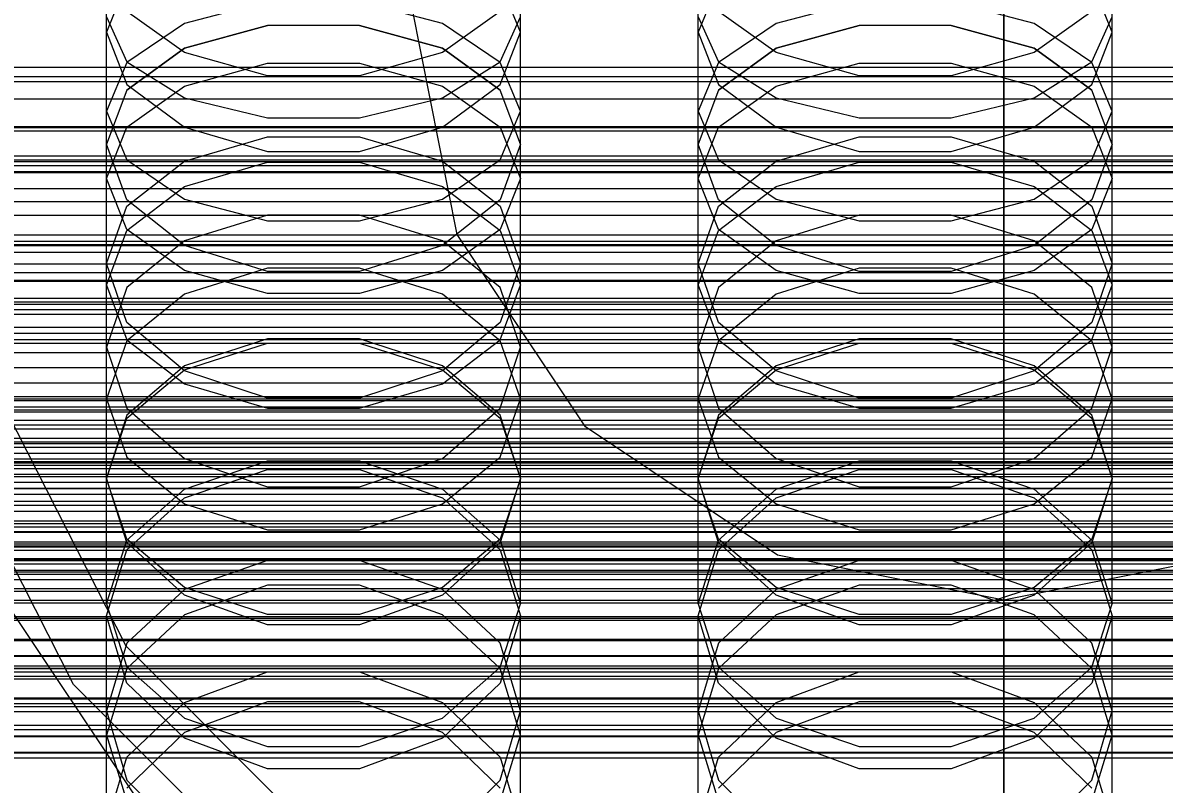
# Model space of a CAD drawing. Header units: millimetres. Extents: x -191664 to 191490, y -197311 to 10263.
# Drawn here: x -99.5 to 16.3, y -30028.6 to -29951.5 of the extents above; entities that cross this region are included whole.
import ezdxf

# ---------------------------------------------------------------- set-up
doc = ezdxf.new("R2010")
doc.units = ezdxf.units.MM
for name, color, linetype, lineweight in [('COTAS_USUARIO', 1, 'Continuous', 0), ('frontal_briquetadora', 7, 'Continuous', 0), ('frontal_C01', 7, 'Continuous', 0), ('frontal_C02', 7, 'Continuous', 0), ('frontal_C03', 7, 'Continuous', 0), ('frontal_mezcladora', 7, 'Continuous', 0), ('frontal_secador', 7, 'Continuous', 0)]:
    doc.layers.add(name, color=color, linetype=linetype, lineweight=lineweight)
doc.dimstyles.new('PLANTA_100', dxfattribs={"dimtxt": 250, "dimasz": 150, "dimexe": 150, "dimexo": 80, "dimgap": 100, "dimtad": 1, "dimtih": 1, "dimtoh": 1, "dimdec": 1, "dimdsep": 46, "dimcen": 0.09, "dimclrd": 1, "dimclre": 1, "dimclrt": 1, "dimadec": 0, "dimazin": 0, "dimtfac": 1, "dimtdec": 4, "dimtofl": 0, "dimtmove": 0, "dimatfit": 3, "dimfxl": 1, "dimtolj": 1, "dimtzin": 0, "dimarcsym": 0})

# ---------------------------------------------------------------- blocks, each defined once
blk = doc.blocks.new('*D106')
at = {"layer": 'COTAS_USUARIO', "color": 1, "lineweight": -2, "transparency": 16777216}
for p, q in [((-1180, -29182.75), (-1180, -29032.75)), ((-60, -29332.75), (-1330, -29332.75)), ((-60, -29700), (-1330, -29700)), ((-1180, -29850), (-1180, -30000))]:
    blk.add_line(p, q, dxfattribs=at)
at = {"layer": 'COTAS_USUARIO', "color": 1, "transparency": 16777216}
for points in [[(-1205, -29182.75), (-1155, -29182.75), (-1180, -29332.75)], [(-1205, -29850), (-1155, -29850), (-1180, -29700)]]:
    blk.add_solid(points, dxfattribs=at)
at = {"layer": 'Defpoints', "color": 0, "transparency": 16777216}
for p in [(-1180, -29332.75), (20, -29332.75), (20, -29700)]:
    blk.add_point(p, dxfattribs=at)
blk = doc.blocks.new('*D109')
at = {"layer": 'COTAS_USUARIO', "color": 1, "lineweight": -2, "transparency": 16777216}
for p, q in [((-80, -28700), (-1350, -28700)), ((-1200, -31850), (-1200, -28850)), ((-80, -32000), (-1350, -32000))]:
    blk.add_line(p, q, dxfattribs=at)
at = {"layer": 'COTAS_USUARIO', "color": 1, "transparency": 16777216}
for points in [[(-1225, -28850), (-1175, -28850), (-1200, -28700)], [(-1225, -31850), (-1175, -31850), (-1200, -32000)]]:
    blk.add_solid(points, dxfattribs=at)
at = {"layer": 'Defpoints', "color": 0, "transparency": 16777216}
for p in [(-1200, -28700), (0, -28700), (0, -32000)]:
    blk.add_point(p, dxfattribs=at)
blk = doc.blocks.new('*D111')
at = {"layer": 'COTAS_USUARIO', "color": 1, "lineweight": -2, "transparency": 16777216}
for p, q in [((-80, -27700), (-1350, -27700)), ((-1200, -31850), (-1200, -27850)), ((-80, -32000), (-1350, -32000))]:
    blk.add_line(p, q, dxfattribs=at)
at = {"layer": 'COTAS_USUARIO', "color": 1, "transparency": 16777216}
for points in [[(-1225, -27850), (-1175, -27850), (-1200, -27700)], [(-1225, -31850), (-1175, -31850), (-1200, -32000)]]:
    blk.add_solid(points, dxfattribs=at)
at = {"layer": 'Defpoints', "color": 0, "transparency": 16777216}
for p in [(-1200, -27700), (0, -27700), (0, -32000)]:
    blk.add_point(p, dxfattribs=at)
blk = doc.blocks.new('*D117')
at = {"layer": 'COTAS_USUARIO', "color": 1, "lineweight": -2, "transparency": 16777216}
for p, q in [((1200, -29280), (1200, -29130)), ((80, -29430), (1350, -29430)), ((80, -29710), (1350, -29710)), ((1200, -29860), (1200, -30010))]:
    blk.add_line(p, q, dxfattribs=at)
at = {"layer": 'COTAS_USUARIO', "color": 1, "transparency": 16777216}
for points in [[(1175, -29280), (1225, -29280), (1200, -29430)], [(1175, -29860), (1225, -29860), (1200, -29710)]]:
    blk.add_solid(points, dxfattribs=at)
at = {"layer": 'Defpoints', "color": 0, "transparency": 16777216}
for p in [(0, -29430), (0, -29710), (1200, -29710)]:
    blk.add_point(p, dxfattribs=at)
blk = doc.blocks.new('*D118')
at = {"layer": 'COTAS_USUARIO', "color": 1, "lineweight": -2, "transparency": 16777216}
for p, q in [((1200, -29560), (1200, -29410)), ((80, -29710), (1350, -29710)), ((80, -29990), (1350, -29990)), ((1200, -30140), (1200, -30290))]:
    blk.add_line(p, q, dxfattribs=at)
at = {"layer": 'COTAS_USUARIO', "color": 1, "transparency": 16777216}
for points in [[(1175, -29560), (1225, -29560), (1200, -29710)], [(1175, -30140), (1225, -30140), (1200, -29990)]]:
    blk.add_solid(points, dxfattribs=at)
at = {"layer": 'Defpoints', "color": 0, "transparency": 16777216}
for p in [(0, -29710), (0, -29990), (1200, -29990)]:
    blk.add_point(p, dxfattribs=at)
blk = doc.blocks.new('*D119')
at = {"layer": 'COTAS_USUARIO', "color": 1, "lineweight": -2, "transparency": 16777216}
for p, q in [((1200, -29840), (1200, -29690)), ((80, -29990), (1350, -29990)), ((80, -30270), (1350, -30270)), ((1200, -30420), (1200, -30570))]:
    blk.add_line(p, q, dxfattribs=at)
at = {"layer": 'COTAS_USUARIO', "color": 1, "transparency": 16777216}
for points in [[(1175, -29840), (1225, -29840), (1200, -29990)], [(1175, -30420), (1225, -30420), (1200, -30270)]]:
    blk.add_solid(points, dxfattribs=at)
at = {"layer": 'Defpoints', "color": 0, "transparency": 16777216}
for p in [(0, -29990), (0, -30270), (1200, -30270)]:
    blk.add_point(p, dxfattribs=at)
blk = doc.blocks.new('*D120')
at = {"layer": 'COTAS_USUARIO', "color": 1, "lineweight": -2, "transparency": 16777216}
for p, q in [((1200, -30120), (1200, -29970)), ((80, -30270), (1350, -30270)), ((80, -30550), (1350, -30550)), ((1200, -30700), (1200, -30850))]:
    blk.add_line(p, q, dxfattribs=at)
at = {"layer": 'COTAS_USUARIO', "color": 1, "transparency": 16777216}
for points in [[(1175, -30120), (1225, -30120), (1200, -30270)], [(1175, -30700), (1225, -30700), (1200, -30550)]]:
    blk.add_solid(points, dxfattribs=at)
at = {"layer": 'Defpoints', "color": 0, "transparency": 16777216}
for p in [(0, -30270), (0, -30550), (1200, -30550)]:
    blk.add_point(p, dxfattribs=at)
blk = doc.blocks.new('*D121')
at = {"layer": 'COTAS_USUARIO', "color": 1, "lineweight": -2, "transparency": 16777216}
for p, q in [((-80, -29000), (-1350, -29000)), ((-1200, -31850), (-1200, -29150)), ((-80, -32000), (-1350, -32000))]:
    blk.add_line(p, q, dxfattribs=at)
at = {"layer": 'COTAS_USUARIO', "color": 1, "transparency": 16777216}
for points in [[(-1225, -29150), (-1175, -29150), (-1200, -29000)], [(-1225, -31850), (-1175, -31850), (-1200, -32000)]]:
    blk.add_solid(points, dxfattribs=at)
at = {"layer": 'Defpoints', "color": 0, "transparency": 16777216}
for p in [(-1200, -29000), (0, -29000), (0, -32000)]:
    blk.add_point(p, dxfattribs=at)

msp = doc.modelspace()

# ---------------------------------------------------------------- linework, layer by layer
at = {"layer": 'frontal_briquetadora', "color": 9, "true_color": 0xb9c3c2}
for p, q in [((-91, -29960.46), (-91, -29945.33)), ((-49, -29960.46), (-49, -29945.33)), ((-31, -29960.46), (-31, -29945.33)), ((11, -29960.46), (11, -29945.33)), ((-88.92, -29947.37), (-91, -29952.47)), ((-49, -29952.47), (-51.08, -29947.37)), ((-28.92, -29947.37), (-31, -29952.47)), ((11, -29952.47), (8.92, -29947.37)), ((-83.09, -29954.52), (-88.92, -29950.36)), ((-74.67, -29949.37), (-83.09, -29951.57)), ((-56.91, -29951.57), (-65.33, -29949.37)), ((-51.08, -29950.36), (-56.91, -29954.52)), ((-23.09, -29954.52), (-28.92, -29950.36)), ((-14.67, -29949.37), (-23.09, -29951.57)), ((3.09, -29951.57), (-5.33, -29949.37)), ((8.92, -29950.36), (3.09, -29954.52)), ((-91, -29950.89), (-88.92, -29955.45)), ((-51.08, -29955.45), (-49, -29950.89)), ((-31, -29950.89), (-28.92, -29955.45)), ((8.92, -29955.45), (11, -29950.89)), ((-91, -29967.27), (-91, -29952.47)), ((-91, -29952.47), (-88.92, -29957.74)), ((-83.09, -29951.57), (-88.92, -29955.52)), ((-74.67, -29951.77), (-83.09, -29954.08)), ((-83.09, -29954.09), (-74.67, -29951.77)), ((-65.33, -29951.77), (-74.67, -29951.77)), ((-56.91, -29954.08), (-65.33, -29951.77)), ((-65.33, -29951.77), (-56.91, -29954.09)), ((-51.08, -29955.52), (-56.91, -29951.57)), ((-51.08, -29957.74), (-49, -29952.47)), ((-49, -29967.27), (-49, -29952.47)), ((-31, -29967.27), (-31, -29952.47)), ((-31, -29952.47), (-28.92, -29957.74)), ((-23.09, -29951.57), (-28.92, -29955.52)), ((-14.67, -29951.77), (-23.09, -29954.08)), ((-23.09, -29954.09), (-14.67, -29951.77)), ((-5.33, -29951.77), (-14.67, -29951.77)), ((3.09, -29954.08), (-5.33, -29951.77)), ((-5.33, -29951.77), (3.09, -29954.09)), ((8.92, -29955.52), (3.09, -29951.57)), ((8.92, -29957.74), (11, -29952.47)), ((11, -29967.27), (11, -29952.47)), ((-83.09, -29954.08), (-88.92, -29958.34)), ((-88.92, -29958.34), (-83.09, -29954.09)), ((-74.67, -29956.88), (-83.09, -29954.52)), ((-56.91, -29954.52), (-65.33, -29956.88)), ((-51.08, -29958.34), (-56.91, -29954.08)), ((-56.91, -29954.09), (-51.08, -29958.34)), ((-23.09, -29954.08), (-28.92, -29958.34)), ((-28.92, -29958.34), (-23.09, -29954.09)), ((-14.67, -29956.88), (-23.09, -29954.52)), ((3.09, -29954.52), (-5.33, -29956.88)), ((8.92, -29958.34), (3.09, -29954.08)), ((3.09, -29954.09), (8.92, -29958.34)), ((-88.92, -29955.52), (-91, -29960.46)), ((-88.92, -29955.45), (-83.09, -29959.1)), ((-83.09, -29957.92), (-74.67, -29955.61)), ((-74.67, -29955.61), (-65.33, -29955.61)), ((-65.33, -29955.61), (-56.91, -29957.92)), ((-56.91, -29959.1), (-51.08, -29955.45)), ((-49, -29960.46), (-51.08, -29955.52)), ((-28.92, -29955.52), (-31, -29960.46)), ((-28.92, -29955.45), (-23.09, -29959.1)), ((-23.09, -29957.92), (-14.67, -29955.61)), ((-14.67, -29955.61), (-5.33, -29955.61)), ((-5.33, -29955.61), (3.09, -29957.92)), ((3.09, -29959.1), (8.92, -29955.45)), ((11, -29960.46), (8.92, -29955.52)), ((-65.33, -29956.88), (-74.67, -29956.88)), ((-5.33, -29956.88), (-14.67, -29956.88)), ((-88.92, -29958.34), (-91, -29963.81)), ((-88.92, -29957.74), (-83.09, -29962.09)), ((-88.92, -29962.08), (-83.09, -29957.92)), ((-56.91, -29962.09), (-51.08, -29957.74)), ((-56.91, -29957.92), (-51.08, -29962.08)), ((-49, -29963.81), (-51.08, -29958.34)), ((-28.92, -29958.34), (-31, -29963.81)), ((-28.92, -29957.74), (-23.09, -29962.09)), ((-28.92, -29962.08), (-23.09, -29957.92)), ((3.09, -29962.09), (8.92, -29957.74)), ((3.09, -29957.92), (8.92, -29962.08)), ((11, -29963.81), (8.92, -29958.34)), ((-83.09, -29959.1), (-74.67, -29961.13)), ((-65.33, -29961.13), (-56.91, -29959.1)), ((-23.09, -29959.1), (-14.67, -29961.13)), ((-5.33, -29961.13), (3.09, -29959.1)), ((-91, -29960.46), (-88.92, -29965.4)), ((-51.08, -29965.4), (-49, -29960.46)), ((-31, -29960.46), (-28.92, -29965.4)), ((8.92, -29965.4), (11, -29960.46)), ((-74.67, -29961.13), (-65.33, -29961.13)), ((-14.67, -29961.13), (-5.33, -29961.13)), ((-91, -29967.27), (-88.92, -29962.08)), ((-83.09, -29962.09), (-74.67, -29964.56)), ((-83.09, -29965.54), (-74.67, -29963.06)), ((-74.67, -29963.06), (-65.33, -29963.06)), ((-65.33, -29964.56), (-56.91, -29962.09)), ((-65.33, -29963.06), (-56.91, -29965.54)), ((-51.08, -29962.08), (-49, -29967.27)), ((-31, -29967.27), (-28.92, -29962.08)), ((-23.09, -29962.09), (-14.67, -29964.56)), ((-23.09, -29965.54), (-14.67, -29963.06)), ((-14.67, -29963.06), (-5.33, -29963.06)), ((-5.33, -29964.56), (3.09, -29962.09)), ((-5.33, -29963.06), (3.09, -29965.54)), ((8.92, -29962.08), (11, -29967.27)), ((-88.92, -29969.44), (-91, -29963.81)), ((-91, -29978.09), (-91, -29963.81)), ((-49, -29963.81), (-51.08, -29969.44)), ((-49, -29978.09), (-49, -29963.81)), ((-28.92, -29969.44), (-31, -29963.81)), ((-31, -29978.09), (-31, -29963.81)), ((11, -29963.81), (8.92, -29969.44)), ((11, -29978.09), (11, -29963.81)), ((-88.92, -29965.4), (-83.09, -29969.36)), ((-74.67, -29964.56), (-65.33, -29964.56)), ((-56.91, -29969.36), (-51.08, -29965.4)), ((-28.92, -29965.4), (-23.09, -29969.36)), ((-14.67, -29964.56), (-5.33, -29964.56)), ((3.09, -29969.36), (8.92, -29965.4)), ((-88.92, -29970.08), (-83.09, -29965.54)), ((-83.09, -29968.09), (-74.67, -29965.62)), ((-74.67, -29965.62), (-65.33, -29965.62)), ((-65.33, -29965.62), (-56.91, -29968.09)), ((-56.91, -29965.54), (-51.08, -29970.08)), ((-28.92, -29970.08), (-23.09, -29965.54)), ((-23.09, -29968.09), (-14.67, -29965.62)), ((-14.67, -29965.62), (-5.33, -29965.62)), ((-5.33, -29965.62), (3.09, -29968.09)), ((3.09, -29965.54), (8.92, -29970.08)), ((-88.92, -29972.45), (-91, -29967.27)), ((-49, -29967.27), (-51.08, -29972.45)), ((-28.92, -29972.45), (-31, -29967.27)), ((11, -29967.27), (8.92, -29972.45)), ((-88.92, -29972.54), (-83.09, -29968.09)), ((-56.91, -29968.09), (-51.08, -29972.54)), ((-28.92, -29972.54), (-23.09, -29968.09)), ((3.09, -29968.09), (8.92, -29972.54)), ((-83.09, -29974.07), (-88.92, -29969.44)), ((-83.09, -29969.36), (-74.67, -29971.56)), ((-65.33, -29971.56), (-56.91, -29969.36)), ((-51.08, -29969.44), (-56.91, -29974.07)), ((-23.09, -29974.07), (-28.92, -29969.44)), ((-23.09, -29969.36), (-14.67, -29971.56)), ((-5.33, -29971.56), (3.09, -29969.36)), ((8.92, -29969.44), (3.09, -29974.07)), ((-91, -29975.9), (-88.92, -29970.08)), ((-74.67, -29971.01), (-83.09, -29973.59)), ((-65.33, -29971.01), (-74.67, -29971.01)), ((-56.91, -29973.59), (-65.33, -29971.01)), ((-51.08, -29970.08), (-49, -29975.9)), ((-31, -29975.9), (-28.92, -29970.08)), ((-14.67, -29971.01), (-23.09, -29973.59)), ((-5.33, -29971.01), (-14.67, -29971.01)), ((3.09, -29973.59), (-5.33, -29971.01)), ((8.92, -29970.08), (11, -29975.9)), ((-74.67, -29971.56), (-65.33, -29971.56)), ((-14.67, -29971.56), (-5.33, -29971.56)), ((-91, -29978.09), (-88.92, -29972.54)), ((-83.09, -29976.61), (-88.92, -29972.45)), ((-51.08, -29972.45), (-56.91, -29976.61)), ((-51.08, -29972.54), (-49, -29978.09)), ((-31, -29978.09), (-28.92, -29972.54)), ((-23.09, -29976.61), (-28.92, -29972.45)), ((8.92, -29972.45), (3.09, -29976.61)), ((8.92, -29972.54), (11, -29978.09)), ((-83.09, -29973.59), (-88.92, -29978.32)), ((-74.67, -29976.69), (-83.09, -29974.07)), ((-56.91, -29974.07), (-65.33, -29976.69)), ((-51.08, -29978.32), (-56.91, -29973.59)), ((-23.09, -29973.59), (-28.92, -29978.32)), ((-14.67, -29976.69), (-23.09, -29974.07)), ((3.09, -29974.07), (-5.33, -29976.69)), ((8.92, -29978.32), (3.09, -29973.59)), ((-88.92, -29981.87), (-91, -29975.9)), ((-91, -29989.62), (-91, -29975.9)), ((-74.67, -29976.38), (-83.09, -29979)), ((-74.67, -29978.92), (-83.09, -29976.61)), ((-65.33, -29976.38), (-74.67, -29976.38)), ((-65.33, -29976.69), (-74.67, -29976.69)), ((-56.91, -29979), (-65.33, -29976.38)), ((-56.91, -29976.61), (-65.33, -29978.92)), ((-49, -29975.9), (-51.08, -29981.87)), ((-49, -29989.62), (-49, -29975.9)), ((-28.92, -29981.87), (-31, -29975.9)), ((-31, -29989.62), (-31, -29975.9)), ((-14.67, -29976.38), (-23.09, -29979)), ((-14.67, -29978.92), (-23.09, -29976.61)), ((-5.33, -29976.38), (-14.67, -29976.38)), ((-5.33, -29976.69), (-14.67, -29976.69)), ((3.09, -29979), (-5.33, -29976.38)), ((3.09, -29976.61), (-5.33, -29978.92)), ((11, -29975.9), (8.92, -29981.87)), ((11, -29989.62), (11, -29975.9)), ((-91, -29978.09), (-88.92, -29983.63)), ((-51.08, -29983.63), (-49, -29978.09)), ((-31, -29978.09), (-28.92, -29983.63)), ((8.92, -29983.63), (11, -29978.09)), ((-88.92, -29978.32), (-91, -29984.36)), ((-83.09, -29979), (-88.92, -29983.73)), ((-65.33, -29978.92), (-74.67, -29978.92)), ((-51.08, -29983.73), (-56.91, -29979)), ((-49, -29984.36), (-51.08, -29978.32)), ((-28.92, -29978.32), (-31, -29984.36)), ((-23.09, -29979), (-28.92, -29983.73)), ((-5.33, -29978.92), (-14.67, -29978.92)), ((8.92, -29983.73), (3.09, -29979)), ((11, -29984.36), (8.92, -29978.32)), ((-83.09, -29986.78), (-88.92, -29981.87)), ((-51.08, -29981.87), (-56.91, -29986.78)), ((-23.09, -29986.78), (-28.92, -29981.87)), ((8.92, -29981.87), (3.09, -29986.78)), ((-88.92, -29983.73), (-91, -29989.62)), ((-88.92, -29983.63), (-83.09, -29988.08)), ((-74.67, -29983.54), (-83.09, -29986.27)), ((-83.09, -29986.67), (-74.67, -29983.95)), ((-65.33, -29983.54), (-74.67, -29983.54)), ((-74.67, -29983.95), (-65.33, -29983.95)), ((-56.91, -29986.27), (-65.33, -29983.54)), ((-65.33, -29983.95), (-56.91, -29986.67)), ((-56.91, -29988.08), (-51.08, -29983.63)), ((-49, -29989.62), (-51.08, -29983.73)), ((-28.92, -29983.73), (-31, -29989.62)), ((-28.92, -29983.63), (-23.09, -29988.08)), ((-14.67, -29983.54), (-23.09, -29986.27)), ((-23.09, -29986.67), (-14.67, -29983.95)), ((-5.33, -29983.54), (-14.67, -29983.54)), ((-14.67, -29983.95), (-5.33, -29983.95)), ((3.09, -29986.27), (-5.33, -29983.54)), ((-5.33, -29983.95), (3.09, -29986.67)), ((3.09, -29988.08), (8.92, -29983.63)), ((11, -29989.62), (8.92, -29983.73)), ((-91, -29997.7), (-91, -29984.36)), ((-91, -29984.36), (-88.92, -29990.56)), ((-51.08, -29990.56), (-49, -29984.36)), ((-49, -29997.7), (-49, -29984.36)), ((-31, -29997.7), (-31, -29984.36)), ((-31, -29984.36), (-28.92, -29990.56)), ((8.92, -29990.56), (11, -29984.36)), ((11, -29997.7), (11, -29984.36)), ((-83.09, -29986.27), (-88.92, -29991.27)), ((-51.08, -29991.27), (-56.91, -29986.27)), ((-23.09, -29986.27), (-28.92, -29991.27)), ((8.92, -29991.27), (3.09, -29986.27)), ((-88.92, -29991.58), (-83.09, -29986.67)), ((-74.67, -29989.55), (-83.09, -29986.78)), ((-56.91, -29986.78), (-65.33, -29989.55)), ((-56.91, -29986.67), (-51.08, -29991.58)), ((-28.92, -29991.58), (-23.09, -29986.67)), ((-14.67, -29989.55), (-23.09, -29986.78)), ((3.09, -29986.78), (-5.33, -29989.55)), ((3.09, -29986.67), (8.92, -29991.58)), ((-83.09, -29988.08), (-74.67, -29990.55)), ((-65.33, -29990.55), (-56.91, -29988.08)), ((-23.09, -29988.08), (-14.67, -29990.55)), ((-5.33, -29990.55), (3.09, -29988.08)), ((-91, -29989.62), (-88.92, -29995.52)), ((-65.33, -29989.55), (-74.67, -29989.55)), ((-51.08, -29995.52), (-49, -29989.62)), ((-31, -29989.62), (-28.92, -29995.52)), ((-5.33, -29989.55), (-14.67, -29989.55)), ((8.92, -29995.52), (11, -29989.62)), ((-88.92, -29990.56), (-83.09, -29995.64)), ((-74.67, -29990.55), (-65.33, -29990.55)), ((-56.91, -29995.64), (-51.08, -29990.56)), ((-28.92, -29990.56), (-23.09, -29995.64)), ((-14.67, -29990.55), (-5.33, -29990.55)), ((3.09, -29995.64), (8.92, -29990.56)), ((-88.92, -29991.27), (-91, -29997.64)), ((-91, -29997.7), (-88.92, -29991.58)), ((-49, -29997.64), (-51.08, -29991.27)), ((-51.08, -29991.58), (-49, -29997.7)), ((-28.92, -29991.27), (-31, -29997.64)), ((-31, -29997.7), (-28.92, -29991.58)), ((11, -29997.64), (8.92, -29991.27)), ((8.92, -29991.58), (11, -29997.7)), ((-88.92, -29995.52), (-83.09, -30000.25)), ((-56.91, -30000.25), (-51.08, -29995.52)), ((-28.92, -29995.52), (-23.09, -30000.25)), ((3.09, -30000.25), (8.92, -29995.52)), ((-83.09, -29995.64), (-74.67, -29998.51)), ((-83.09, -29998.76), (-74.67, -29995.89)), ((-74.67, -29995.89), (-65.33, -29995.89)), ((-65.33, -29998.51), (-56.91, -29995.64)), ((-65.33, -29995.89), (-56.91, -29998.76)), ((-23.09, -29995.64), (-14.67, -29998.51)), ((-23.09, -29998.76), (-14.67, -29995.89)), ((-14.67, -29995.89), (-5.33, -29995.89)), ((-5.33, -29998.51), (3.09, -29995.64)), ((-5.33, -29995.89), (3.09, -29998.76)), ((-88.92, -30004.16), (-91, -29997.64)), ((-91, -30010.37), (-91, -29997.64)), ((-88.92, -30003.82), (-91, -29997.7)), ((-83.09, -29999.65), (-74.67, -29996.77)), ((-74.67, -29996.77), (-65.33, -29996.77)), ((-65.33, -29996.77), (-56.91, -29999.65)), ((-49, -29997.64), (-51.08, -30004.16)), ((-49, -29997.7), (-51.08, -30003.82)), ((-49, -30010.37), (-49, -29997.64)), ((-28.92, -30004.16), (-31, -29997.64)), ((-31, -30010.37), (-31, -29997.64)), ((-28.92, -30003.82), (-31, -29997.7)), ((-23.09, -29999.65), (-14.67, -29996.77)), ((-14.67, -29996.77), (-5.33, -29996.77)), ((-5.33, -29996.77), (3.09, -29999.65)), ((11, -29997.64), (8.92, -30004.16)), ((11, -29997.7), (8.92, -30003.82)), ((11, -30010.37), (11, -29997.64)), ((-88.92, -30003.92), (-83.09, -29998.76)), ((-74.67, -29998.51), (-65.33, -29998.51)), ((-56.91, -29998.76), (-51.08, -30003.92)), ((-28.92, -30003.92), (-23.09, -29998.76)), ((-14.67, -29998.51), (-5.33, -29998.51)), ((3.09, -29998.76), (8.92, -30003.92)), ((-88.92, -30004.9), (-83.09, -29999.65)), ((-56.91, -29999.65), (-51.08, -30004.9)), ((-28.92, -30004.9), (-23.09, -29999.65)), ((3.09, -29999.65), (8.92, -30004.9)), ((-83.09, -30000.25), (-74.67, -30002.87)), ((-65.33, -30002.87), (-56.91, -30000.25)), ((-23.09, -30000.25), (-14.67, -30002.87)), ((-5.33, -30002.87), (3.09, -30000.25)), ((-74.67, -30002.87), (-65.33, -30002.87)), ((-14.67, -30002.87), (-5.33, -30002.87)), ((-91, -30010.37), (-88.92, -30003.92)), ((-83.09, -30008.73), (-88.92, -30003.82)), ((-83.09, -30009.49), (-88.92, -30004.16)), ((-51.08, -30003.82), (-56.91, -30008.73)), ((-51.08, -30004.16), (-56.91, -30009.49)), ((-51.08, -30003.92), (-49, -30010.37)), ((-31, -30010.37), (-28.92, -30003.92)), ((-23.09, -30008.73), (-28.92, -30003.82)), ((-23.09, -30009.49), (-28.92, -30004.16)), ((8.92, -30003.82), (3.09, -30008.73)), ((8.92, -30004.16), (3.09, -30009.49)), ((8.92, -30003.92), (11, -30010.37)), ((-91, -30011.58), (-88.92, -30004.9)), ((-51.08, -30004.9), (-49, -30011.58)), ((-31, -30011.58), (-28.92, -30004.9)), ((8.92, -30004.9), (11, -30011.58)), ((-74.67, -30005.97), (-83.09, -30008.93)), ((-65.33, -30005.97), (-74.67, -30005.97)), ((-56.91, -30008.93), (-65.33, -30005.97)), ((-14.67, -30005.97), (-23.09, -30008.93)), ((-5.33, -30005.97), (-14.67, -30005.97)), ((3.09, -30008.93), (-5.33, -30005.97)), ((-83.09, -30008.93), (-88.92, -30014.35)), ((-74.67, -30008.5), (-83.09, -30011.5)), ((-74.67, -30011.45), (-83.09, -30008.73)), ((-65.33, -30008.5), (-74.67, -30008.5)), ((-56.91, -30011.5), (-65.33, -30008.5)), ((-56.91, -30008.73), (-65.33, -30011.45)), ((-51.08, -30014.35), (-56.91, -30008.93)), ((-23.09, -30008.93), (-28.92, -30014.35)), ((-14.67, -30008.5), (-23.09, -30011.5)), ((-14.67, -30011.45), (-23.09, -30008.73)), ((-5.33, -30008.5), (-14.67, -30008.5)), ((3.09, -30011.5), (-5.33, -30008.5)), ((3.09, -30008.73), (-5.33, -30011.45)), ((8.92, -30014.35), (3.09, -30008.93)), ((-91, -30010.37), (-88.92, -30016.81)), ((-74.67, -30012.49), (-83.09, -30009.49)), ((-56.91, -30009.49), (-65.33, -30012.49)), ((-51.08, -30016.81), (-49, -30010.37)), ((-31, -30010.37), (-28.92, -30016.81)), ((-14.67, -30012.49), (-23.09, -30009.49)), ((3.09, -30009.49), (-5.33, -30012.49)), ((8.92, -30016.81), (11, -30010.37)), ((-88.92, -30018.4), (-91, -30011.58)), ((-91, -30023.67), (-91, -30011.58)), ((-83.09, -30011.5), (-88.92, -30016.92)), ((-65.33, -30011.45), (-74.67, -30011.45)), ((-51.08, -30016.92), (-56.91, -30011.5)), ((-49, -30011.58), (-51.08, -30018.4)), ((-49, -30023.67), (-49, -30011.58)), ((-28.92, -30018.4), (-31, -30011.58)), ((-31, -30023.67), (-31, -30011.58)), ((-23.09, -30011.5), (-28.92, -30016.92)), ((-5.33, -30011.45), (-14.67, -30011.45)), ((8.92, -30016.92), (3.09, -30011.5)), ((11, -30011.58), (8.92, -30018.4)), ((11, -30023.67), (11, -30011.58)), ((-65.33, -30012.49), (-74.67, -30012.49)), ((-5.33, -30012.49), (-14.67, -30012.49)), ((-88.92, -30014.35), (-91, -30021.23)), ((-49, -30021.23), (-51.08, -30014.35)), ((-28.92, -30014.35), (-31, -30021.23)), ((11, -30021.23), (8.92, -30014.35)), ((-88.92, -30016.92), (-91, -30023.67)), ((-88.92, -30016.81), (-83.09, -30021.97)), ((-83.09, -30020.36), (-74.67, -30017.27)), ((-74.67, -30017.27), (-65.33, -30017.27)), ((-65.33, -30017.27), (-56.91, -30020.36)), ((-56.91, -30021.97), (-51.08, -30016.81)), ((-49, -30023.67), (-51.08, -30016.92)), ((-28.92, -30016.92), (-31, -30023.67)), ((-28.92, -30016.81), (-23.09, -30021.97)), ((-23.09, -30020.36), (-14.67, -30017.27)), ((-14.67, -30017.27), (-5.33, -30017.27)), ((-5.33, -30017.27), (3.09, -30020.36)), ((3.09, -30021.97), (8.92, -30016.81)), ((11, -30023.67), (8.92, -30016.92)), ((-83.09, -30023.98), (-88.92, -30018.4)), ((-51.08, -30018.4), (-56.91, -30023.98)), ((-23.09, -30023.98), (-28.92, -30018.4)), ((8.92, -30018.4), (3.09, -30023.98)), ((-88.92, -30025.93), (-83.09, -30020.36)), ((-74.67, -30020.3), (-83.09, -30023.4)), ((-65.33, -30020.3), (-74.67, -30020.3)), ((-56.91, -30023.4), (-65.33, -30020.3)), ((-56.91, -30020.36), (-51.08, -30025.93)), ((-28.92, -30025.93), (-23.09, -30020.36)), ((-14.67, -30020.3), (-23.09, -30023.4)), ((-5.33, -30020.3), (-14.67, -30020.3)), ((3.09, -30023.4), (-5.33, -30020.3)), ((3.09, -30020.36), (8.92, -30025.93)), ((-91, -30032.88), (-91, -30021.23)), ((-91, -30021.23), (-88.92, -30028.25)), ((-83.09, -30021.97), (-74.67, -30024.84)), ((-65.33, -30024.84), (-56.91, -30021.97)), ((-51.08, -30028.25), (-49, -30021.23)), ((-49, -30032.88), (-49, -30021.23)), ((-31, -30032.88), (-31, -30021.23)), ((-31, -30021.23), (-28.92, -30028.25)), ((-23.09, -30021.97), (-14.67, -30024.84)), ((-5.33, -30024.84), (3.09, -30021.97)), ((8.92, -30028.25), (11, -30021.23)), ((11, -30032.88), (11, -30021.23)), ((-91, -30023.67), (-88.92, -30030.42)), ((-83.09, -30023.4), (-88.92, -30029.05)), ((-74.67, -30027.11), (-83.09, -30023.98)), ((-56.91, -30023.98), (-65.33, -30027.11)), ((-51.08, -30029.05), (-56.91, -30023.4)), ((-51.08, -30030.42), (-49, -30023.67)), ((-31, -30023.67), (-28.92, -30030.42)), ((-23.09, -30023.4), (-28.92, -30029.05)), ((-14.67, -30027.11), (-23.09, -30023.98)), ((3.09, -30023.98), (-5.33, -30027.11)), ((8.92, -30029.05), (3.09, -30023.4)), ((8.92, -30030.42), (11, -30023.67)), ((-74.67, -30024.84), (-65.33, -30024.84)), ((-14.67, -30024.84), (-5.33, -30024.84)), ((-91, -30032.88), (-88.92, -30025.93)), ((-51.08, -30025.93), (-49, -30032.88)), ((-31, -30032.88), (-28.92, -30025.93)), ((8.92, -30025.93), (11, -30032.88)), ((-65.33, -30027.11), (-74.67, -30027.11)), ((-5.33, -30027.11), (-14.67, -30027.11)), ((-88.92, -30028.25), (-83.09, -30033.97)), ((-56.91, -30033.97), (-51.08, -30028.25)), ((-28.92, -30028.25), (-23.09, -30033.97)), ((3.09, -30033.97), (8.92, -30028.25))]:
    msp.add_line(p, q, dxfattribs=at)
at = {"layer": 'frontal_C01', "color": 139, "true_color": 0x345e4e}
for p, q in [((0, -30116.06), (0, -29803.88)), ((0, -29809.56), (0, -30121.75))]:
    msp.add_line(p, q, dxfattribs=at)
at = {"layer": 'frontal_C01', "color": 139, "true_color": 0x354b57}
for p, q in [((430, -30020.5), (-430, -30020.5)), ((430, -30025.5), (-430, -30025.5))]:
    msp.add_line(p, q, dxfattribs=at)
at = {"layer": 'frontal_C02', "color": 139, "true_color": 0x345e4e}
for p, q in [((0, -29968.33), (0, -29683.51)), ((0, -29689.25), (0, -29974.07)), ((0, -29968.33), (-130, -29968.33)), ((0, -30253.15), (0, -29968.33)), ((130, -29968.33), (0, -29968.33)), ((-130, -29974.07), (0, -29974.07)), ((0, -29974.07), (0, -30258.89)), ((0, -29974.07), (130, -29974.07))]:
    msp.add_line(p, q, dxfattribs=at)
at = {"layer": 'frontal_C02', "color": 139, "true_color": 0x354b57}
for p, q in [((-450, -29959.21), (450, -29959.21)), ((430, -30004.14), (-430, -30004.14)), ((430, -30009.14), (-430, -30009.14))]:
    msp.add_line(p, q, dxfattribs=at)
at = {"layer": 'frontal_C02', "color": 252, "true_color": 0x83939a}
for p, q in [((-130, -29972.98), (130, -29972.98)), ((-130, -29973.62), (130, -29973.62)), ((-130, -29974.07), (130, -29974.07)), ((-130, -29975.94), (130, -29975.94)), ((-130, -29976.82), (130, -29976.82)), ((-130, -29979.79), (130, -29979.79)), ((-130, -29981.04), (130, -29981.04)), ((-130, -29984.91), (130, -29984.91)), ((-130, -29986.44), (130, -29986.44)), ((130, -29990.94), (-130, -29990.94)), ((-130, -29992.65), (130, -29992.65)), ((-130, -29997.48), (130, -29997.48)), ((-130, -29999.25), (130, -29999.25)), ((-130, -30004.08), (130, -30004.08)), ((-130, -30005.79), (130, -30005.79)), ((-130, -30010.29), (130, -30010.29)), ((-130, -30011.82), (130, -30011.82)), ((-130, -30015.69), (130, -30015.69)), ((-130, -30016.94), (130, -30016.94)), ((-130, -30019.91), (130, -30019.91)), ((-130, -30020.79), (130, -30020.79)), ((-130, -30022.66), (130, -30022.66)), ((-130, -30023.11), (130, -30023.11)), ((-130, -30023.75), (130, -30023.75))]:
    msp.add_line(p, q, dxfattribs=at)
at = {"layer": 'frontal_C02', "color": 9, "true_color": 0xbac6cb}
for p, q in [((-148, -29989.37), (148, -29989.37)), ((-148, -29989.6), (148, -29989.6)), ((-148, -29989.76), (148, -29989.76)), ((-148, -29990.42), (148, -29990.42)), ((-148, -29990.73), (148, -29990.73)), ((-148, -29991.78), (148, -29991.78)), ((-148, -29992.23), (148, -29992.23)), ((-148, -29993.6), (148, -29993.6)), ((-148, -29994.14), (148, -29994.14)), ((148, -29995.73), (-148, -29995.73)), ((-148, -29996.34), (148, -29996.34)), ((-148, -29998.05), (148, -29998.05)), ((-148, -29998.68), (148, -29998.68)), ((-148, -30000.39), (148, -30000.39)), ((-148, -30000.99), (148, -30000.99)), ((-148, -30002.59), (148, -30002.59)), ((-148, -30003.13), (148, -30003.13)), ((-148, -30004.5), (148, -30004.5)), ((-148, -30004.95), (148, -30004.95)), ((-148, -30006), (148, -30006)), ((-148, -30006.31), (148, -30006.31)), ((-148, -30006.97), (148, -30006.97)), ((-148, -30007.13), (148, -30007.13)), ((-148, -30007.36), (148, -30007.36))]:
    msp.add_line(p, q, dxfattribs=at)
at = {"layer": 'frontal_C03', "color": 139, "true_color": 0x345e4e}
for p, q in [((0, -30161.89), (0, -29897.97)), ((0, -29903.75), (0, -30167.67))]:
    msp.add_line(p, q, dxfattribs=at)
at = {"layer": 'frontal_C03', "color": 252, "true_color": 0x83939a}
for p, q in [((-250, -29956.94), (250, -29956.94)), ((-250, -29957.44), (250, -29957.44)), ((-250, -29962.1), (250, -29962.1)), ((-250, -29962.45), (250, -29962.45)), ((-250, -29965.38), (250, -29965.38)), ((-250, -29965.56), (250, -29965.56)), ((-250, -29966.56), (250, -29966.56))]:
    msp.add_line(p, q, dxfattribs=at)
at = {"layer": 'frontal_C03', "color": 139, "true_color": 0x354b57}
for p, q in [((-450, -29983.58), (450, -29983.58)), ((450, -29995.14), (-450, -29995.14)), ((450, -29997.26), (-450, -29997.26)), ((-450, -30008.82), (450, -30008.82)), ((430, -30011.71), (-430, -30011.71)), ((430, -30016.71), (-430, -30016.71))]:
    msp.add_line(p, q, dxfattribs=at)
at = {"layer": 'frontal_mezcladora', "color": 250, "true_color": 0x33393d}
msp.add_line((-280, -30020), (280, -30020), dxfattribs=at)
at = {"layer": 'frontal_mezcladora', "color": 252, "true_color": 0x8b8c91}
msp.add_line((-260, -30020), (260, -30020), dxfattribs=at)
at = {"layer": 'frontal_secador', "color": 43, "true_color": 0xe7bf45}
for p, q in [((-55.43, -29972.96), (-60, -29950)), ((-42.43, -29992.43), (-55.43, -29972.96)), ((-22.96, -30005.43), (-42.43, -29992.43)), ((0, -30010), (-22.96, -30005.43)), ((22.96, -30005.43), (0, -30010))]:
    msp.add_line(p, q, dxfattribs=at)
at = {"layer": 'frontal_secador', "color": 254, "true_color": 0xd2d7cc}
for p, q in [((-1250, -29956), (1250, -29956)), ((1250, -29996), (-1250, -29996))]:
    msp.add_line(p, q, dxfattribs=at)
at = {"layer": 'frontal_secador', "color": 253, "true_color": 0xa8b3b5}
for p, q in [((-1250, -29962), (1250, -29962)), ((1250, -29966), (-1250, -29966)), ((1250, -29984), (-1250, -29984)), ((-1250, -29988), (1250, -29988)), ((1250, -30000), (-1250, -30000)), ((-1250, -30006), (1250, -30006))]:
    msp.add_line(p, q, dxfattribs=at)
at = {"layer": 'frontal_secador', "color": 9, "true_color": 0xc7cdbf}
for p, q in [((-1250, -29965), (1250, -29965)), ((-1250, -29966.66), (1250, -29966.66)), ((1250, -29969.66), (-1250, -29969.66)), ((-1250, -29971), (1250, -29971)), ((1250, -29974), (-1250, -29974)), ((-1250, -29974.73), (1250, -29974.73)), ((-1250, -29977.59), (1250, -29977.59)), ((1250, -29977.73), (-1250, -29977.73)), ((-1250, -29979.39), (1250, -29979.39)), ((-1250, -29980), (1250, -29980)), ((1250, -29980.59), (-1250, -29980.59)), ((1250, -29982.39), (-1250, -29982.39)), ((1250, -29983), (-1250, -29983))]:
    msp.add_line(p, q, dxfattribs=at)
at = {"layer": 'frontal_secador', "color": 142, "true_color": 0x159eb4}
for p, q in [((-88.99, -30014.66), (-104.62, -29983.99)), ((-84.78, -30034.78), (-110.77, -29995.88)), ((-64.66, -30038.99), (-88.99, -30014.66))]:
    msp.add_line(p, q, dxfattribs=at)
at = {"layer": 'frontal_secador', "color": 129, "true_color": 0x304542}
for p, q in [((-94.33, -30018.54), (-110.89, -29986.03)), ((-68.54, -30044.33), (-94.33, -30018.54))]:
    msp.add_line(p, q, dxfattribs=at)
at = {"layer": 'frontal_secador', "color": 253, "true_color": 0xa4b0b5}
for p, q in [((1250, -29994), (-1250, -29994)), ((1250, -29994.55), (-1250, -29994.55)), ((1250, -29996.14), (-1250, -29996.14)), ((1250, -29996.71), (-1250, -29996.71)), ((1250, -29998.69), (-1250, -29998.69)), ((1320, -30002), (-1320, -30002)), ((1320, -30002.27), (-1320, -30002.27)), ((1250, -30002), (-1250, -30002)), ((1320, -30003.07), (-1320, -30003.07)), ((1320, -30004.34), (-1320, -30004.34)), ((1250, -30004.65), (-1250, -30004.65)), ((1250, -30005.86), (-1250, -30005.86)), ((1320, -30006), (-1320, -30006)), ((1320, -30007.93), (-1320, -30007.93)), ((-1320, -30010), (1320, -30010)), ((-1250, -30010), (1250, -30010)), ((1320, -30012.07), (-1320, -30012.07)), ((1320, -30014), (-1320, -30014)), ((1250, -30014.14), (-1250, -30014.14)), ((1320, -30015.66), (-1320, -30015.66)), ((1320, -30016.93), (-1320, -30016.93)), ((1250, -30017.29), (-1250, -30017.29)), ((1320, -30017.73), (-1320, -30017.73)), ((1320, -30018), (-1320, -30018)), ((1250, -30018), (-1250, -30018)), ((1250, -30021.31), (-1250, -30021.31)), ((1250, -30023.86), (-1250, -30023.86)), ((1250, -30025.45), (-1250, -30025.45)), ((1250, -30026), (-1250, -30026))]:
    msp.add_line(p, q, dxfattribs=at)

# ---------------------------------------------------------------- dimensions: what is measured, and where the dimension line sits
at = {"layer": 'COTAS_USUARIO'}
for p1, p2, picture, middle in [((0, -32000), (0, -27700), '*D111', (-1200, -29850)), ((0, -32000), (0, -28700), '*D109', (-1200, -30350)), ((0, -32000), (0, -29000), '*D121', (-1200, -30500)), ((20, -29700), (20, -29332.75), '*D106', (-1180, -29516.375)), ((0, -29430), (0, -29710), '*D117', (1200, -29570)), ((0, -29710), (0, -29990), '*D118', (1200, -29850)), ((0, -29990), (0, -30270), '*D119', (1200, -30130)), ((0, -30270), (0, -30550), '*D120', (1200, -30410))]:
    dim = msp.add_aligned_dim(p1=p1, p2=p2, distance=1200, dimstyle='PLANTA_100', dxfattribs=at)
    dim.commit()
    dim.dimension.update_dxf_attribs({"geometry": picture, "text_midpoint": middle})

doc.saveas('drawing.dxf')
